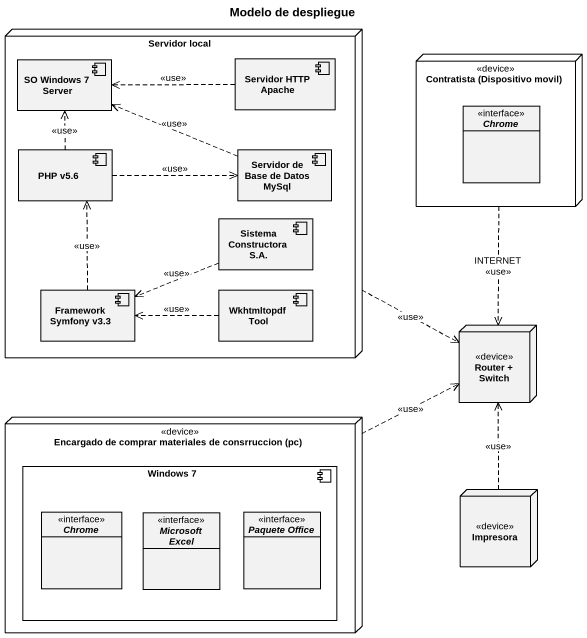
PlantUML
@startuml
title Modelo de despliegue
allowmixing
hide circle
hide empty members
node "Servidor local" as Servidor_local {
  component "SO Windows 7 Server" as SO_Windows_7_Server
  component "Servidor HTTP Apache" as Servidor_HTTP_Apache
  component "PHP v5.6" as PHP_v5_6
  component "Servidor de Base de Datos MySql" as Servidor_de_Base_de_Datos
  component "Sistema Constructora S.A." as Sistema_Constructora_S_A
  component "Framework Symfony v3.3" as Framework_Symfony_v3_3
  component "Wkhtmltopdf Tool" as Wkhtmltopdf_Tool
}
node "Contratista (Dispositivo movil)" as Contratista_Dispositivo <<device>> {
  interface Chrome
}
node "Router + Switch" as Router_Switch <<device>>
node "Encargado de comprar materiales de consrruccion (pc)" as Encargado_de_comprar <<device>> {
  component "Windows 7" as Windows_7 {
    interface "Chrome" as Chrome_2
    interface "Microsoft Excel" as Microsoft_Excel
    interface "Paquete Office" as Paquete_Office
  }
}
node Impresora <<device>>
Servidor_local .right.> Router_Switch : <<use>>
Servidor_HTTP_Apache .left.> SO_Windows_7_Server : <<use>>
Contratista_Dispositivo ..> Router_Switch : INTERNET\n<<use>>
PHP_v5_6 .up.> SO_Windows_7_Server : <<use>>
PHP_v5_6 .right.> Servidor_de_Base_de_Datos : <<use>>
Servidor_de_Base_de_Datos .left.> SO_Windows_7_Server : <<use>>
Sistema_Constructora_S_A .left.> Framework_Symfony_v3_3 : <<use>>
Framework_Symfony_v3_3 .up.> PHP_v5_6 : <<use>>
Wkhtmltopdf_Tool .left.> Framework_Symfony_v3_3 : <<use>>
Encargado_de_comprar .right.> Router_Switch : <<use>>
Impresora .up.> Router_Switch : <<use>>
@enduml
